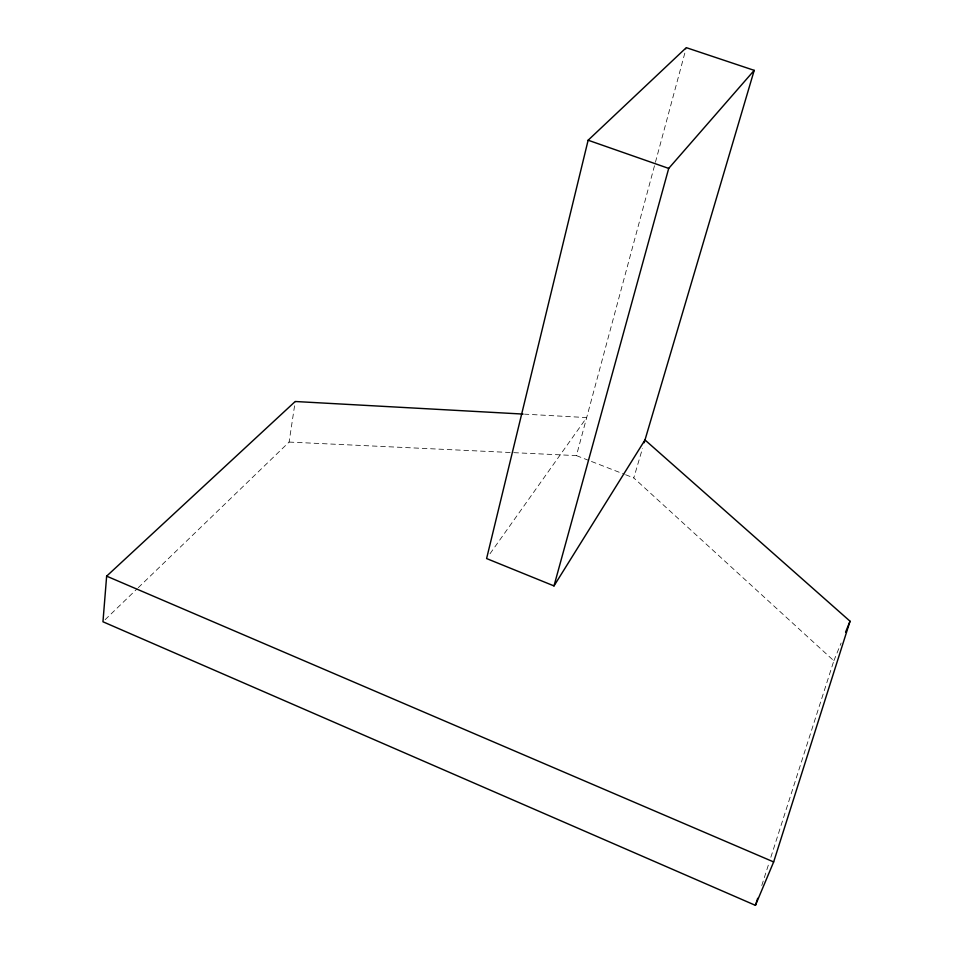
<?xml version="1.0" encoding="UTF-8"?>
<svg xmlns="http://www.w3.org/2000/svg" width="953" height="953" viewBox="0 0 953 953"><rect width="100%" height="100%" fill="white"/><g stroke="black" fill="none" stroke-linecap="round" stroke-linejoin="round"><path stroke-width="0.71" stroke-dasharray="4.76 3.57" d="M138.256 587.691L289.104 442.073L295.216 401.499M289.104 442.073L576.434 455.617L686.291 47.65M770.846 857.283L833.851 660.774L633.781 477.929L642.501 448.398M761.769 885.563L769.023 862.941M833.851 660.774L841.106 643.037M490.021 553.729L586.679 417.581L524.543 414.15M105.104 619.7L137.196 588.716M576.434 455.617L590.086 460.93M591.456 461.466L624.215 474.201M625.585 474.737L633.781 477.929"/><path stroke-width="1.43" d="M523.066 414.079L295.216 401.499L106.641 576.148L102.96 621.773L755.431 905.35L773.657 861.941L850.04 621.213L644.99 439.964L553.991 585.916L486.602 558.553L588.132 140.222L686.291 47.65L754.204 70.355L644.157 442.776M553.991 585.916L668.708 168.407L754.204 70.355M755.431 905.35L757.695 898.286M845.573 632.125L850.04 621.213M588.132 140.222L668.708 168.407M106.641 576.148L773.657 861.941"/></g></svg>
